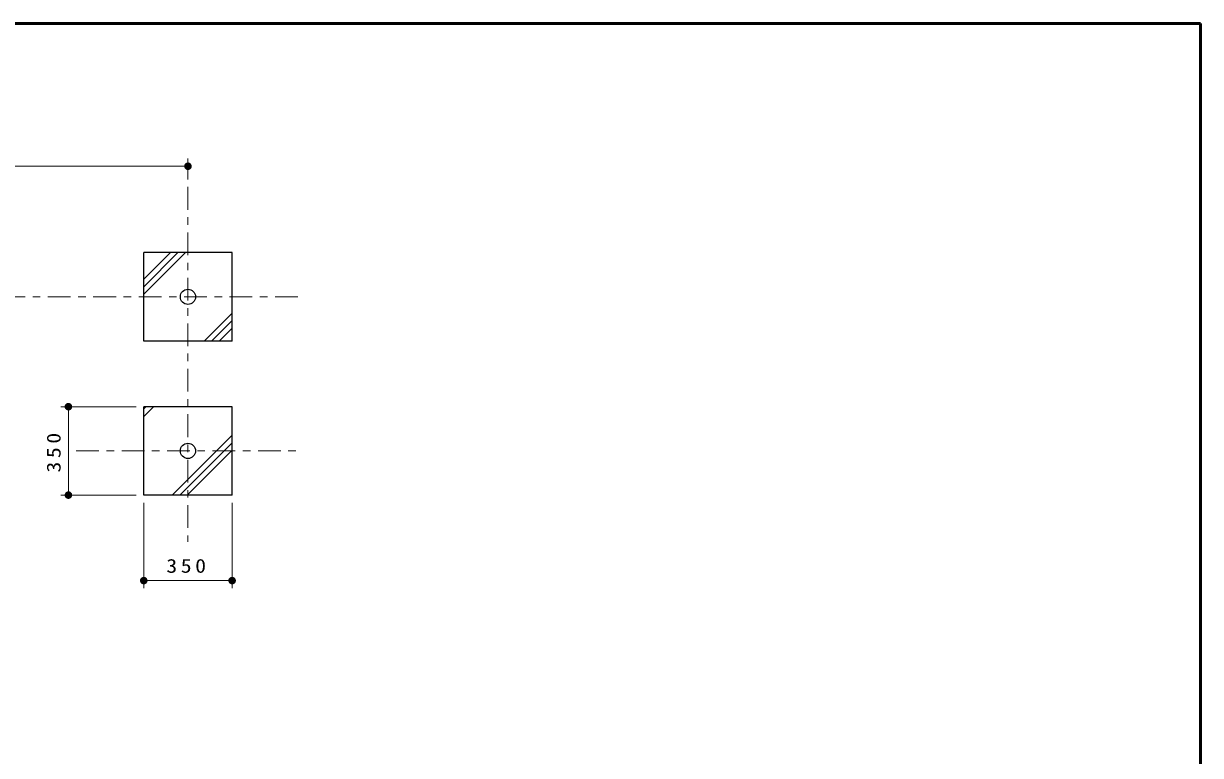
# Model space of a CAD drawing. Units: millimetres on the paper, with parts at other scales. Extents: x -385 to 0, y -61 to 267.
# Drawn here: x -155.4 to 0, y 170.4 to 267 of the extents above; entities that cross this region are included whole.
import ezdxf

# ---------------------------------------------------------------- set-up
doc = ezdxf.new("R2010")
doc.units = ezdxf.units.MM
doc.linetypes.add('USER2', pattern=[6, 3, -1, 1, -1])
doc.layers.add('LY_1', color=7, linetype='Continuous', lineweight=13)
doc.layers.add('LY_3', color=7, linetype='Continuous', lineweight=13)
doc.styles.add('ＭＳ ゴシック', font='')
doc.styles.get('ＭＳ ゴシック').set_extended_font_data('MS Gothic')

# ---------------------------------------------------------------- blocks, each defined once
blk = doc.blocks.new('filled_dot')
at = {"color": 0, "linetype": 'Continuous', "lineweight": -2, "const_width": 1.25}
blk.add_lwpolyline([(-0.625, 0, 1), (0.625, 0, 1)], format="xyb", close=True, dxfattribs=at)

msp = doc.modelspace()

# ---------------------------------------------------------------- linework, layer by layer
at = {"layer": 'LY_1'}
for p, q in [((-133.695, 246.438), (-133.695, 249.17)), ((-233.695, 248.17), (-133.695, 248.17)), ((-139.528, 233.259), (-136.015, 236.771)), ((-139.528, 232.269), (-135.025, 236.771)), ((-139.528, 231.279), (-134.035, 236.771)), ((-131.56, 225.105), (-127.862, 228.803)), ((-130.57, 225.105), (-127.862, 227.813)), ((-129.58, 225.105), (-127.862, 226.823)), ((-140.528, 216.438), (-150.478, 216.438)), ((-149.478, 204.771), (-149.478, 216.438)), ((-139.528, 216.147), (-139.237, 216.438)), ((-139.528, 215.157), (-138.247, 216.438)), ((-135.771, 204.771), (-127.862, 212.681)), ((-134.781, 204.771), (-127.862, 211.691)), ((-133.791, 204.771), (-127.862, 210.701)), ((-140.528, 204.771), (-150.478, 204.771)), ((-139.528, 203.771), (-139.528, 192.49)), ((-127.862, 203.771), (-127.862, 192.49)), ((-127.862, 193.49), (-139.528, 193.49))]:
    msp.add_line(p, q, dxfattribs=at)
at = {"layer": 'LY_1', "color": 1, "linetype": 'USER2'}
for p, q in [((-133.695, 245.438), (-133.695, 198.598)), ((-248.195, 230.938), (-119.195, 230.938)), ((-148.445, 210.605), (-119.195, 210.605))]:
    msp.add_line(p, q, dxfattribs=at)
at = {"layer": 'LY_1', "lineweight": 25}
for p, q in [((-139.528, 225.105), (-139.528, 236.771)), ((-127.862, 236.771), (-139.528, 236.771)), ((-127.862, 225.105), (-127.862, 236.771)), ((-127.862, 225.105), (-139.528, 225.105)), ((-139.528, 204.771), (-139.528, 216.438)), ((-127.862, 216.438), (-139.528, 216.438)), ((-127.862, 204.771), (-127.862, 216.438)), ((-127.862, 204.771), (-139.528, 204.771))]:
    msp.add_line(p, q, dxfattribs=at)
for centre in [(-133.695, 230.938), (-133.695, 210.605)]:
    msp.add_circle(centre, 1.005, dxfattribs=at)
at = {"layer": 'LY_3', "lineweight": 50}
for p, q in [((0, 267), (-385, 267)), ((0, 0), (0, 267))]:
    msp.add_line(p, q, dxfattribs=at)

# ---------------------------------------------------------------- block references
at = {"layer": 'LY_1', "xscale": 0.4, "yscale": 0.4}
for p, rotation in [((-133.695, 248.17), 180), ((-149.478, 216.438), 270), ((-149.478, 204.771), 90), ((-127.862, 193.49), 180)]:
    msp.add_blockref('filled_dot', p, dxfattribs=dict(at, rotation=rotation))
msp.add_blockref('filled_dot', (-139.528, 193.49), dxfattribs=at)

# ---------------------------------------------------------------- texts
at = {"layer": 'LY_1', "insert": (-150.478, 210.605), "char_height": 1.833, "attachment_point": 8, "rotation": 90, "style": 'ＭＳ ゴシック'}
msp.add_mtext('\\T1.33;\\W1.15;350', dxfattribs=at)
at = {"layer": 'LY_1', "insert": (-133.695, 194.49), "char_height": 1.833, "attachment_point": 8, "style": 'ＭＳ ゴシック'}
msp.add_mtext('\\T1.33;\\W1.15;350', dxfattribs=at)

doc.saveas('drawing.dxf')
